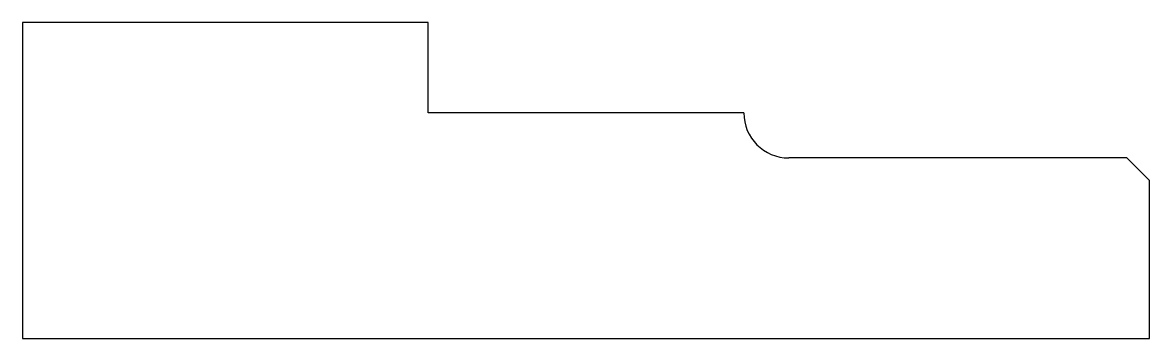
# Model space of a CAD drawing. Header units: inches. Extents: x -2.5 to 0, y 0 to 0.7.
import ezdxf

# ---------------------------------------------------------------- set-up
doc = ezdxf.new("R2010")
doc.units = ezdxf.units.IN
doc.layers.add('PROFILE', color=7, linetype='Continuous')

msp = doc.modelspace()

# ---------------------------------------------------------------- linework, layer by layer
at = {"layer": 'PROFILE'}
for p, q in [((-1.6, 0.7), (-2.5, 0.7)), ((-2.5, 0.7), (-2.5, 0)), ((-1.6, 0.5), (-1.6, 0.7)), ((-0.9, 0.5), (-1.6, 0.5)), ((-0.05, 0.4), (-0.8, 0.4)), ((0, 0.35), (-0.05, 0.4)), ((0, 0), (0, 0.35)), ((-2.5, 0), (0, 0))]:
    msp.add_line(p, q, dxfattribs=at)
msp.add_arc((-0.8, 0.5), 0.1, 180, 270, dxfattribs=at)

doc.saveas('drawing.dxf')
